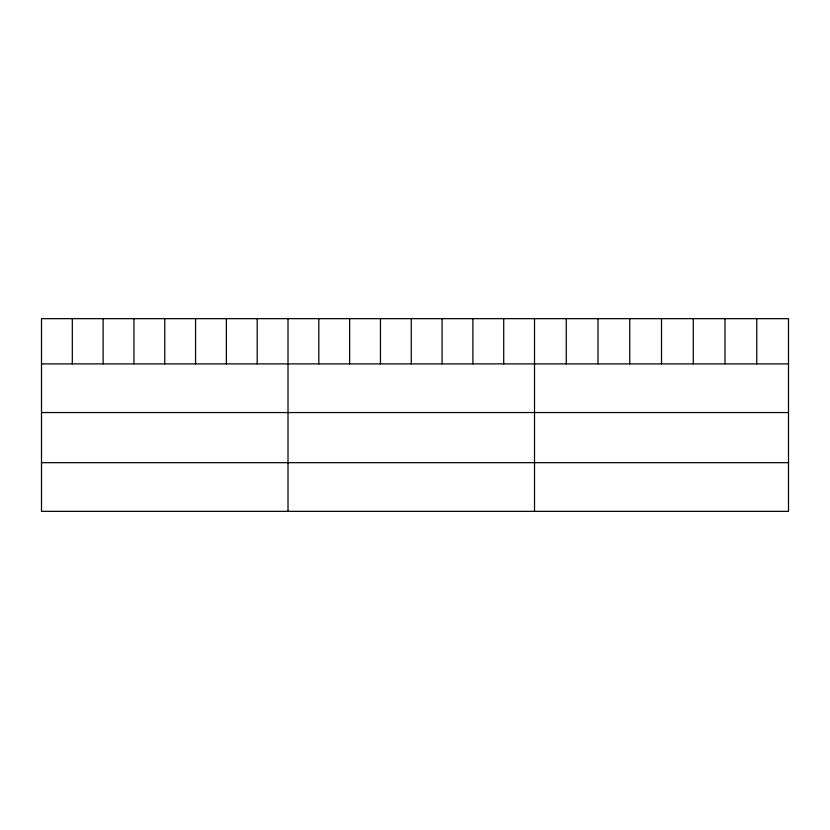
<?xml version="1.0" encoding="UTF-8"?>
<svg xmlns="http://www.w3.org/2000/svg" width="830" height="830" viewBox="0 0 830 830"><rect width="100%" height="100%" fill="white"/><g stroke="black" fill="none" stroke-linecap="round" stroke-linejoin="round"><path stroke-width="1.25" d="M788.5 363.893L788.5 511.342L41.5 511.342L41.5 318.658L788.5 318.658L788.5 363.893L41.5 363.893M41.5 412.552L788.5 412.552M41.5 462.684L788.5 462.684M756.753 318.658L756.753 363.893M725.005 318.658L725.005 363.893M693.258 318.658L693.258 363.893M661.51 318.658L661.51 363.893M629.763 318.658L629.763 363.893M598.015 318.658L598.015 363.893M566.268 318.658L566.268 363.893M534.52 318.658L534.52 511.342M503.706 318.658L503.706 363.893M472.893 318.658L472.893 363.893M442.079 318.658L442.079 363.893M411.265 318.658L411.265 363.893M380.451 318.658L380.451 363.893M349.638 318.658L349.638 363.893M318.824 318.658L318.824 363.893M288.01 318.658L288.01 511.342M257.196 318.658L257.196 363.893M226.383 318.658L226.383 363.893M195.569 318.658L195.569 363.893M164.755 318.658L164.755 363.893M133.941 318.658L133.941 363.893M103.128 318.658L103.128 363.893M72.314 318.658L72.314 363.893"/></g></svg>
